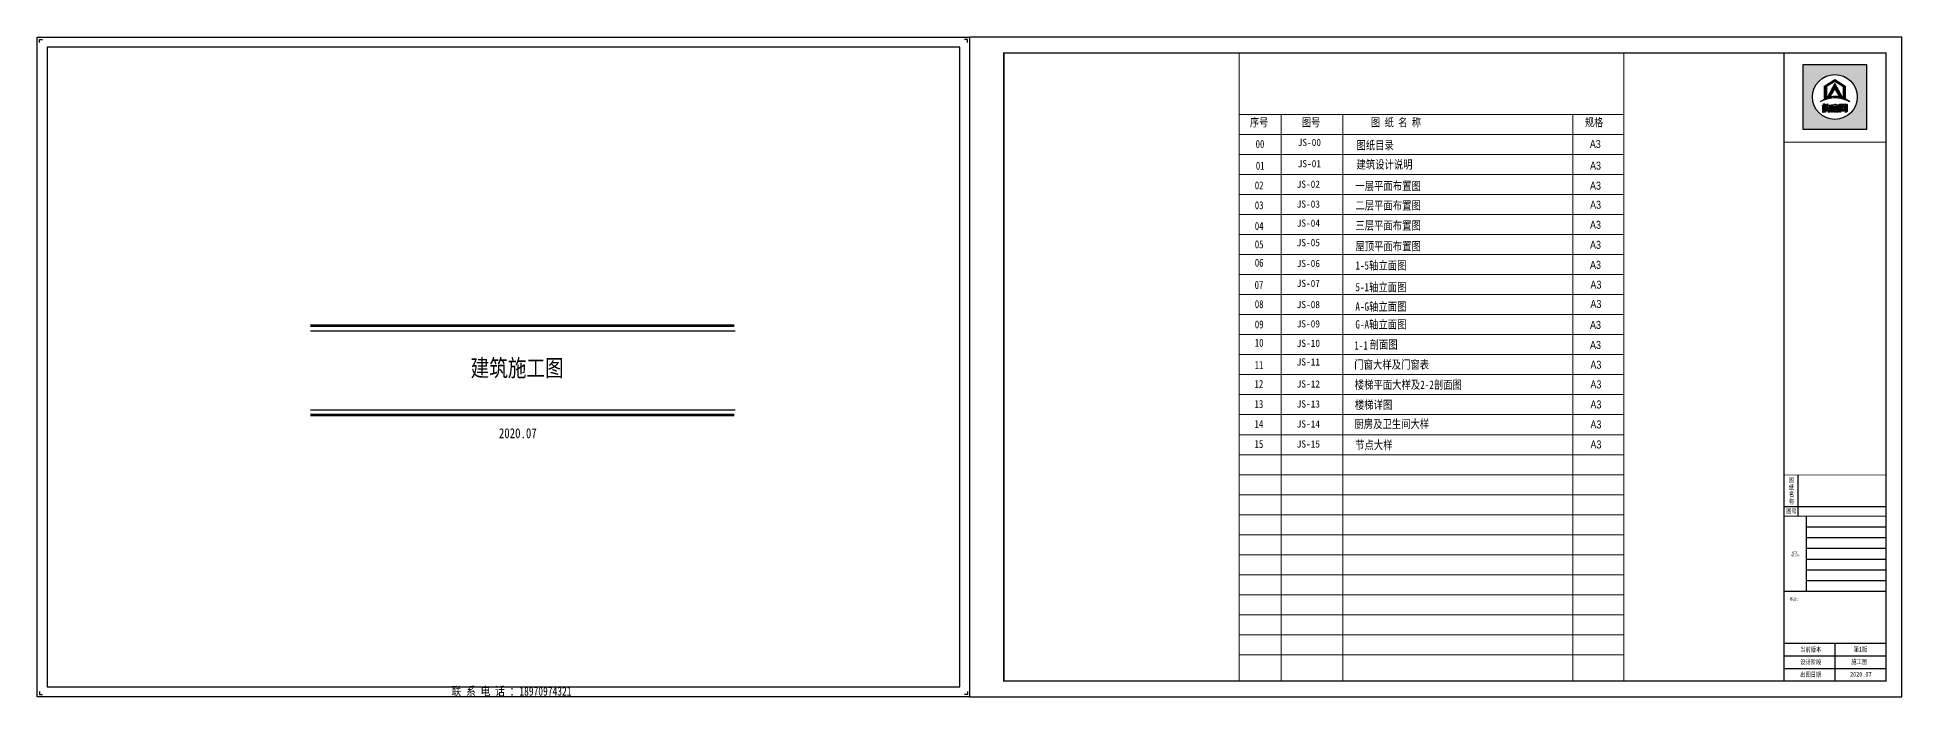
# Model space of a CAD drawing. Header units: millimetres. Extents: x -807114 to 146922, y -468455 to -61603.
# Drawn here: x -511051 to -426337, y -238672 to -208723 of the extents above; entities that cross this region are included whole.
import ezdxf
from ezdxf.enums import TextEntityAlignment as Align

# ---------------------------------------------------------------- set-up
doc = ezdxf.new("R2010")
doc.units = ezdxf.units.MM
doc.header["$LTSCALE"] = 1000
for name, color, linetype in [('PUB_TEXT', 3, 'Continuous'), ('PUB_TITLE', 4, 'Continuous'), ('TK', 7, 'Continuous'), ('标注', 7, 'Continuous'), ('标注1', 7, 'Continuous'), ('装饰天花', 3, 'Continuous')]:
    doc.layers.add(name, color=color, linetype=linetype)
doc.styles.add('HZ', font='', dxfattribs={"width": 0.8})
doc.styles.add('style2', font='', dxfattribs={"width": 0.8, "height": 250})
doc.styles.add('ZDBOX', font='simsun.ttc', dxfattribs={"width": 0.7})
doc.styles.add('宋体', font='simsun.ttc', dxfattribs={"width": 0.8})
doc.styles.get('HZ').set_extended_font_data('NSimSun')
doc.styles.get('style2').set_extended_font_data('SimSun')

# ---------------------------------------------------------------- blocks, each defined once
blk = doc.blocks.new('sadasfafa')
h = blk.add_hatch(color=252)
h.dxf.hatch_style = 1
h.paths.add_polyline_path([(1853311, -2488040), (1853311, -2490368), (1855639, -2490368), (1855639, -2488040)])
h.paths.add_polyline_path([(1855286, -2489204, 1), (1853664, -2489204, 1)], flags=16)
edge = h.paths.add_edge_path(flags=0)
edge.add_spline(control_points=[(1853945, -2489376), (1853935, -2489385), (1854022, -2489327), (1854064, -2489324), (1854178, -2489280), (1854273, -2489257), (1854375, -2489242), (1854470, -2489236), (1854555, -2489239), (1854630, -2489250), (1854700, -2489259), (1854781, -2489280), (1854854, -2489303), (1854917, -2489335), (1854967, -2489354), (1854993, -2489368), (1855014, -2489382), (1854982, -2489354), (1854965, -2489332), (1854910, -2489297), (1854854, -2489260), (1854784, -2489234), (1854713, -2489206), (1854640, -2489189), (1854569, -2489179), (1854497, -2489176), (1854414, -2489178), (1854321, -2489198), (1854229, -2489222), (1854147, -2489257), (1854080, -2489292), (1854021, -2489325), (1853977, -2489352), (1853953, -2489369), (1853945, -2489376)], knot_values=[0, 0, 0, 0, 114.670179, 423.637006, 763.89867, 1083.683754, 1343.405239, 1688.07646, 1952.326814, 2113.699055, 2375.693807, 2595.188681, 2872.839541, 3068.155951, 3238.592156, 3348.056762, 3361.095167, 3431.805845, 3527.265261, 3733.200323, 3952.805082, 4160.23278, 4398.128766, 4650.488133, 4837.16968, 5050.428326, 5308.684497, 5588.159898, 5913.430939, 6163.12325, 6398.139207, 6601.625078, 6772.549769, 6871.149972, 6871.149972, 6871.149972, 6871.149972], degree=3, periodic=1)
h.paths.add_polyline_path([(1854530, -2489580), (1854534, -2489580), (1854534, -2489603), (1854618, -2489603), (1854618, -2489621), (1854481, -2489621), (1854481, -2489650), (1854589, -2489650), (1854599, -2489656), (1854606, -2489666), (1854606, -2489733), (1854600, -2489742), (1854590, -2489750), (1854506, -2489750), (1854514, -2489740), (1854518, -2489731), (1854552, -2489731), (1854558, -2489728), (1854560, -2489721), (1854560, -2489675), (1854558, -2489670), (1854553, -2489667), (1854481, -2489667), (1854481, -2489750), (1854436, -2489750), (1854436, -2489626), (1854433, -2489621), (1854406, -2489621), (1854406, -2489603), (1854488, -2489603), (1854488, -2489590)], flags=0)
h.paths.add_polyline_path([(1854486, -2489468), (1854506, -2489461), (1854506, -2489485), (1854510, -2489489), (1854601, -2489489), (1854609, -2489494), (1854615, -2489502), (1854615, -2489556), (1854607, -2489564), (1854599, -2489569), (1854401, -2489569), (1854394, -2489573), (1854394, -2489750), (1854349, -2489750), (1854349, -2489504), (1854355, -2489495), (1854367, -2489489), (1854462, -2489489), (1854462, -2489474)], flags=0)
h.paths.add_polyline_path([(1854394, -2489554), (1854394, -2489512), (1854404, -2489506), (1854562, -2489506), (1854570, -2489513), (1854570, -2489554)], flags=0)
h.paths.add_polyline_path([(1854214, -2489569), (1854203, -2489632), (1854193, -2489683), (1854194, -2489689), (1854218, -2489689), (1854220, -2489683), (1854214, -2489633), (1854254, -2489614), (1854263, -2489686), (1854263, -2489700), (1854255, -2489709), (1854159, -2489709), (1854150, -2489702), (1854148, -2489692), (1854173, -2489569)], flags=0)
h.paths.add_polyline_path([(1854187, -2489466), (1854213, -2489458), (1854207, -2489496), (1854296, -2489496), (1854305, -2489498), (1854312, -2489505), (1854314, -2489513), (1854314, -2489733), (1854310, -2489741), (1854301, -2489750), (1854231, -2489750), (1854238, -2489741), (1854243, -2489730), (1854261, -2489730), (1854268, -2489727), (1854270, -2489720), (1854270, -2489531), (1854270, -2489526), (1854267, -2489521), (1854260, -2489516), (1854202, -2489516), (1854201, -2489534), (1854196, -2489558), (1854150, -2489558), (1854159, -2489535), (1854165, -2489504), (1854167, -2489471)], flags=0)
h.paths.add_polyline_path([(1854140, -2489544), (1854140, -2489750), (1854114, -2489750), (1854114, -2489544)], flags=0)
h.paths.add_polyline_path([(1854056, -2489544), (1854053, -2489750), (1854031, -2489750), (1854031, -2489544)], flags=0)
h.paths.add_polyline_path([(1854107, -2489459), (1854107, -2489508), (1854139, -2489508), (1854139, -2489527), (1854107, -2489527), (1854107, -2489750), (1854062, -2489750), (1854062, -2489527), (1854029, -2489527), (1854029, -2489508), (1854062, -2489508), (1854062, -2489459)], flags=0)
h.paths.add_polyline_path([(1854209, -2489211), (1854471, -2488714), (1854743, -2489200), (1854618, -2489155), (1854470, -2488913), (1854318, -2489172)], flags=0)
h.paths.add_polyline_path([(1854102, -2488808), (1854470, -2488575), (1854848, -2488810), (1854848, -2489247), (1854790, -2489223), (1854790, -2488832), (1854471, -2488643), (1854168, -2488829), (1854168, -2489231), (1854102, -2489257)], flags=0)
h.paths.add_polyline_path([(1854685, -2489750), (1854641, -2489750), (1854641, -2489488), (1854641, -2489484), (1854646, -2489475), (1854656, -2489467), (1854898, -2489467), (1854907, -2489471), (1854916, -2489478), (1854916, -2489731), (1854908, -2489743), (1854902, -2489750), (1854847, -2489750), (1854858, -2489732), (1854866, -2489731), (1854869, -2489724), (1854869, -2489718), (1854867, -2489718), (1854836, -2489718), (1854826, -2489684), (1854814, -2489718), (1854746, -2489718), (1854736, -2489684), (1854722, -2489718), (1854689, -2489718), (1854689, -2489709), (1854691, -2489709), (1854720, -2489621), (1854685, -2489512)], flags=0)
h.paths.add_polyline_path([(1854779, -2489518), (1854809, -2489621), (1854781, -2489709), (1854777, -2489709), (1854750, -2489621), (1854775, -2489518)], flags=0)
h = blk.add_hatch(color=7)
h.dxf.hatch_style = 1
h.paths.add_polyline_path([(1854102, -2489257), (1854168, -2489231), (1854168, -2488829), (1854471, -2488643), (1854790, -2488832), (1854790, -2489223), (1854848, -2489247), (1854848, -2488810), (1854470, -2488575), (1854102, -2488808)])
h = blk.add_hatch(color=7)
h.dxf.hatch_style = 1
h.paths.add_polyline_path([(1854318, -2489172), (1854470, -2488913), (1854618, -2489155), (1854743, -2489200), (1854471, -2488714), (1854209, -2489211)])
h = blk.add_hatch(color=7)
h.dxf.hatch_style = 1
edge = h.paths.add_edge_path()
edge.add_spline(control_points=[(1853945, -2489376), (1853953, -2489369), (1853977, -2489352), (1854021, -2489325), (1854080, -2489292), (1854147, -2489257), (1854229, -2489222), (1854321, -2489198), (1854414, -2489178), (1854497, -2489176), (1854569, -2489179), (1854640, -2489189), (1854713, -2489206), (1854784, -2489234), (1854854, -2489260), (1854910, -2489297), (1854965, -2489332), (1854982, -2489354), (1855014, -2489382), (1854993, -2489368), (1854967, -2489354), (1854917, -2489335), (1854854, -2489303), (1854781, -2489280), (1854700, -2489259), (1854630, -2489250), (1854555, -2489239), (1854470, -2489236), (1854375, -2489242), (1854273, -2489257), (1854178, -2489280), (1854064, -2489324), (1854022, -2489327), (1853935, -2489385), (1853945, -2489376)], knot_values=[0, 0, 0, 0, 98.600203, 269.524894, 473.010766, 708.026723, 957.719033, 1282.990074, 1562.465475, 1820.721647, 2033.980292, 2220.661839, 2473.021206, 2710.917192, 2918.34489, 3137.949649, 3343.884711, 3439.344127, 3510.054805, 3523.09321, 3632.557816, 3802.994021, 3998.310431, 4275.961291, 4495.456165, 4757.450917, 4918.823158, 5183.073513, 5527.744733, 5787.466218, 6107.251302, 6447.512966, 6756.479793, 6871.149972, 6871.149972, 6871.149972, 6871.149972], degree=3, periodic=1)
h = blk.add_hatch(color=7)
h.dxf.hatch_style = 1
h.paths.add_polyline_path([(1854062, -2489459), (1854062, -2489508), (1854029, -2489508), (1854029, -2489527), (1854062, -2489527), (1854062, -2489750), (1854107, -2489750), (1854107, -2489527), (1854139, -2489527), (1854139, -2489508), (1854107, -2489508), (1854107, -2489459)])
h = blk.add_hatch(color=7)
h.dxf.hatch_style = 1
h.paths.add_polyline_path([(1854031, -2489544), (1854031, -2489750), (1854053, -2489750), (1854056, -2489544)])
h = blk.add_hatch(color=7)
h.dxf.hatch_style = 1
h.paths.add_polyline_path([(1854114, -2489544), (1854114, -2489750), (1854140, -2489750), (1854140, -2489544)])
h = blk.add_hatch(color=7)
h.dxf.hatch_style = 1
h.paths.add_polyline_path([(1854173, -2489569), (1854148, -2489692), (1854150, -2489702), (1854159, -2489709), (1854255, -2489709), (1854263, -2489700), (1854263, -2489686), (1854254, -2489614), (1854214, -2489633), (1854220, -2489683), (1854218, -2489689), (1854194, -2489689), (1854193, -2489683), (1854203, -2489632), (1854214, -2489569)])
h = blk.add_hatch(color=7)
h.dxf.hatch_style = 1
h.paths.add_polyline_path([(1854167, -2489471), (1854165, -2489504), (1854159, -2489535), (1854150, -2489558), (1854196, -2489558), (1854201, -2489534), (1854202, -2489516), (1854260, -2489516), (1854267, -2489521), (1854270, -2489526), (1854270, -2489531), (1854270, -2489720), (1854268, -2489727), (1854261, -2489730), (1854243, -2489730), (1854238, -2489741), (1854231, -2489750), (1854301, -2489750), (1854310, -2489741), (1854314, -2489733), (1854314, -2489513), (1854312, -2489505), (1854305, -2489498), (1854296, -2489496), (1854207, -2489496), (1854213, -2489458), (1854187, -2489466)])
h = blk.add_hatch(color=7)
h.dxf.hatch_style = 1
h.paths.add_polyline_path([(1854462, -2489474), (1854462, -2489489), (1854367, -2489489), (1854355, -2489495), (1854349, -2489504), (1854349, -2489750), (1854394, -2489750), (1854394, -2489573), (1854401, -2489569), (1854599, -2489569), (1854607, -2489564), (1854615, -2489556), (1854615, -2489502), (1854609, -2489494), (1854601, -2489489), (1854510, -2489489), (1854506, -2489485), (1854506, -2489461), (1854486, -2489468)])
h.paths.add_polyline_path([(1854394, -2489554), (1854394, -2489512), (1854404, -2489506), (1854562, -2489506), (1854570, -2489513), (1854570, -2489554)], flags=16)
h = blk.add_hatch(color=7)
h.dxf.hatch_style = 1
h.paths.add_polyline_path([(1854488, -2489590), (1854488, -2489603), (1854406, -2489603), (1854406, -2489621), (1854433, -2489621), (1854436, -2489626), (1854436, -2489750), (1854481, -2489750), (1854481, -2489667), (1854553, -2489667), (1854558, -2489670), (1854560, -2489675), (1854560, -2489721), (1854558, -2489728), (1854552, -2489731), (1854518, -2489731), (1854514, -2489740), (1854506, -2489750), (1854590, -2489750), (1854600, -2489742), (1854606, -2489733), (1854606, -2489666), (1854599, -2489656), (1854589, -2489650), (1854481, -2489650), (1854481, -2489621), (1854618, -2489621), (1854618, -2489603), (1854534, -2489603), (1854534, -2489580), (1854530, -2489580)])
h = blk.add_hatch(color=7)
h.dxf.hatch_style = 1
h.paths.add_polyline_path([(1854685, -2489512), (1854685, -2489493), (1854693, -2489483), (1854862, -2489483), (1854869, -2489491), (1854869, -2489724), (1854866, -2489731), (1854858, -2489732), (1854847, -2489750), (1854902, -2489750), (1854908, -2489743), (1854916, -2489731), (1854916, -2489478), (1854907, -2489471), (1854898, -2489467), (1854656, -2489467), (1854646, -2489475), (1854641, -2489484), (1854641, -2489488), (1854641, -2489750), (1854685, -2489750)])
h = blk.add_hatch(color=7)
h.dxf.hatch_style = 1
h.paths.add_polyline_path([(1854866, -2489709), (1854840, -2489621), (1854866, -2489512), (1854836, -2489512), (1854824, -2489558), (1854808, -2489512), (1854745, -2489512), (1854734, -2489557), (1854719, -2489512), (1854689, -2489512), (1854720, -2489621), (1854691, -2489709), (1854689, -2489709), (1854689, -2489710), (1854689, -2489718), (1854722, -2489718), (1854736, -2489684), (1854746, -2489718), (1854814, -2489718), (1854826, -2489684), (1854836, -2489718), (1854867, -2489718), (1854867, -2489709)])
h.paths.add_polyline_path([(1854779, -2489518), (1854809, -2489621), (1854781, -2489709), (1854777, -2489709), (1854750, -2489621), (1854775, -2489518)], flags=16)
for points in [[(1855639, -2488040), (1853311, -2488040), (1853311, -2490368), (1855639, -2490368)], [(1854102, -2489257), (1854102, -2488808), (1854470, -2488575), (1854848, -2488810), (1854848, -2489247), (1854790, -2489223), (1854790, -2488832), (1854471, -2488643), (1854168, -2488829), (1854168, -2489231)], [(1854209, -2489211), (1854318, -2489172), (1854470, -2488913), (1854618, -2489155), (1854743, -2489200), (1854471, -2488714)], [(1854062, -2489459), (1854107, -2489459), (1854107, -2489508), (1854139, -2489508), (1854139, -2489527), (1854107, -2489527), (1854107, -2489750), (1854062, -2489750), (1854062, -2489527), (1854029, -2489527), (1854029, -2489508), (1854062, -2489508)], [(1854056, -2489544), (1854031, -2489544), (1854031, -2489750), (1854053, -2489750)], [(1854114, -2489544), (1854140, -2489544), (1854140, -2489750), (1854114, -2489750)], [(1854462, -2489474), (1854486, -2489468), (1854506, -2489461), (1854506, -2489485), (1854510, -2489489), (1854601, -2489489), (1854609, -2489494), (1854615, -2489502), (1854615, -2489556), (1854607, -2489564), (1854599, -2489569), (1854401, -2489569), (1854394, -2489573), (1854394, -2489750), (1854349, -2489750), (1854349, -2489504), (1854355, -2489495), (1854367, -2489489), (1854462, -2489489)], [(1854394, -2489554), (1854570, -2489554), (1854570, -2489513), (1854562, -2489506), (1854404, -2489506), (1854394, -2489512)], [(1854488, -2489590), (1854530, -2489580), (1854534, -2489580), (1854534, -2489603), (1854618, -2489603), (1854618, -2489621), (1854481, -2489621), (1854481, -2489650), (1854589, -2489650), (1854599, -2489656), (1854606, -2489666), (1854606, -2489733), (1854600, -2489742), (1854590, -2489750), (1854506, -2489750), (1854514, -2489740), (1854518, -2489731), (1854552, -2489731), (1854558, -2489728), (1854560, -2489721), (1854560, -2489675), (1854558, -2489670), (1854553, -2489667), (1854481, -2489667), (1854481, -2489750), (1854436, -2489750), (1854436, -2489626), (1854433, -2489621), (1854406, -2489621), (1854406, -2489603), (1854488, -2489603)], [(1854641, -2489750), (1854641, -2489488), (1854641, -2489484), (1854646, -2489475), (1854656, -2489467), (1854898, -2489467), (1854907, -2489471), (1854916, -2489478), (1854916, -2489731), (1854908, -2489743), (1854902, -2489750), (1854847, -2489750), (1854858, -2489732), (1854866, -2489731), (1854869, -2489724), (1854869, -2489491), (1854862, -2489483), (1854693, -2489483), (1854685, -2489493), (1854685, -2489750)], [(1854775, -2489518), (1854779, -2489518), (1854809, -2489621), (1854781, -2489709), (1854777, -2489709), (1854750, -2489621)]]:
    blk.add_lwpolyline(points, close=True)
for points in [[(1854173, -2489569), (1854214, -2489569), (1854203, -2489632), (1854193, -2489683), (1854194, -2489689), (1854218, -2489689), (1854220, -2489683), (1854214, -2489633), (1854254, -2489614), (1854263, -2489686), (1854263, -2489700), (1854255, -2489709), (1854159, -2489709), (1854150, -2489702), (1854148, -2489692), (1854173, -2489569)], [(1854167, -2489471), (1854187, -2489466), (1854213, -2489458), (1854207, -2489496), (1854296, -2489496), (1854305, -2489498), (1854312, -2489505), (1854314, -2489513), (1854314, -2489733), (1854310, -2489741), (1854301, -2489750), (1854231, -2489750), (1854238, -2489741), (1854243, -2489730), (1854261, -2489730), (1854268, -2489727), (1854270, -2489720), (1854270, -2489531), (1854270, -2489526), (1854267, -2489521), (1854260, -2489516), (1854202, -2489516), (1854201, -2489534), (1854196, -2489558), (1854150, -2489558), (1854150, -2489558), (1854159, -2489535), (1854165, -2489504), (1854167, -2489471)], [(1854866, -2489709), (1854866, -2489709), (1854867, -2489709), (1854867, -2489718), (1854836, -2489718), (1854826, -2489684), (1854814, -2489718), (1854746, -2489718), (1854736, -2489684), (1854722, -2489718), (1854689, -2489718), (1854689, -2489710), (1854689, -2489709), (1854691, -2489709), (1854720, -2489621), (1854689, -2489512)]]:
    blk.add_lwpolyline(points)
at = {"color": 7}
blk.add_lwpolyline([(1854689, -2489512), (1854719, -2489512), (1854734, -2489557), (1854745, -2489512), (1854808, -2489512), (1854824, -2489558), (1854836, -2489512), (1854866, -2489512), (1854840, -2489621), (1854866, -2489709)], dxfattribs=at)
blk.add_circle((1854475, -2489204), 811)
at = {"start_tangent": (-0.74079, -0.671736), "end_tangent": (-0.74079, -0.671736)}
blk.add_spline([(1853945, -2489376), (1853977, -2489357), (1854071, -2489318), (1854178, -2489282), (1854280, -2489257), (1854365, -2489245), (1854479, -2489238), (1854566, -2489241), (1854619, -2489248), (1854704, -2489261), (1854775, -2489279), (1854861, -2489308), (1854920, -2489335), (1854972, -2489357), (1855003, -2489375), (1855007, -2489377), (1854990, -2489361), (1854968, -2489339), (1854913, -2489299), (1854851, -2489261), (1854787, -2489235), (1854714, -2489208), (1854633, -2489189), (1854572, -2489180), (1854501, -2489177), (1854416, -2489181), (1854326, -2489198), (1854222, -2489227), (1854146, -2489259), (1854077, -2489294), (1854019, -2489327), (1853971, -2489357), (1853945, -2489376)], degree=3, dxfattribs=at)

msp = doc.modelspace()

# ---------------------------------------------------------------- linework, layer by layer
at = {"color": 2, "lineweight": 0}
for p, q in [((-456438.7, -237959.1), (-456438.7, -209435.8)), ((-456436.3, -236771.9), (-456436.3, -209435.8)), ((-438962.1, -209435.8), (-438962.1, -237959.1))]:
    msp.add_line(p, q, dxfattribs=at)
for p, q in [((-431043, -230471.8), (-431043, -228599.9)), ((-431684.8, -230026.1), (-427049.8, -230026.1))]:
    msp.add_line(p, q)
at = {"const_width": 35.7}
for points in [[(-431684.8, -213486.8), (-427049.8, -213486.8)], [(-431684.8, -228599.9), (-427049.8, -228599.9)], [(-431684.8, -230471.8), (-427049.8, -230471.8)], [(-431684.8, -233878.9), (-427049.8, -233878.9)]]:
    msp.add_lwpolyline(points, dxfattribs=at)
at = {"layer": 'PUB_TITLE'}
for p, q in [((-431684.8, -236247.7), (-427049.8, -236247.7)), ((-429367.3, -237959.1), (-429367.3, -236247.7)), ((-431684.8, -236818.2), (-427049.8, -236818.2)), ((-431684.8, -237388.7), (-427049.8, -237388.7)), ((-468786.7, -238579.3), (-468926.7, -238579.3)), ((-468786.7, -238438.9), (-468786.7, -238579.3))]:
    msp.add_line(p, q, dxfattribs=at)
for points in [[(-511051.2, -208722.6), (-468693.8, -208722.6), (-468693.8, -238672.2), (-511051.2, -238672.2)], [(-468693.8, -238672.2), (-426336.7, -238672.2), (-426336.7, -208722.8), (-468693.8, -208722.8)], [(-467131.1, -237959.1), (-427049.8, -237959.1), (-427049.8, -209435.8), (-467131.1, -209435.8)]]:
    msp.add_lwpolyline(points, close=True, dxfattribs=at)
at = {"layer": 'PUB_TITLE', "const_width": 71.3}
msp.add_lwpolyline([(-467131.1, -237959.1), (-427049.8, -237959.1), (-427049.8, -209435.8), (-467131.1, -209435.8)], close=True, dxfattribs=at)
msp.add_lwpolyline([(-431684.8, -237959.1), (-431684.8, -209435.8)], dxfattribs=at)
at = {"layer": 'PUB_TITLE'}
msp.add_lwpolyline([(-431684.8, -233878.9), (-427049.8, -233878.9)], dxfattribs=at)
for points in [[(-430676.3, -230471.8), (-430676.3, -230471.8), (-430676.3, -233857.5), (-430676.3, -233857.5)], [(-430676.3, -230958.5), (-430676.3, -230958.5), (-427975.2, -230958.5), (-427049.8, -230958.5)], [(-430676.3, -231445.2), (-430676.3, -231445.2), (-427975.2, -231445.2), (-427049.8, -231445.2)], [(-430676.3, -231932), (-430676.3, -231932), (-427975.2, -231932), (-427049.8, -231932)], [(-430676.3, -232418.7), (-430676.3, -232418.7), (-427975.2, -232418.7), (-427049.8, -232418.7)], [(-430676.3, -232905.4), (-430676.3, -232905.4), (-427975.2, -232905.4), (-427049.8, -232905.4)], [(-430676.3, -233392.1), (-430676.3, -233392.1), (-427975.2, -233392.1), (-427049.8, -233392.1)]]:
    msp.add_open_spline(points, degree=3, dxfattribs=at)
at = {"layer": 'TK', "color": 1}
for p, q in [((-510958.2, -208815.5), (-510818.3, -208815.5)), ((-510958.2, -208955.9), (-510958.2, -208815.5)), ((-468786.7, -208815.5), (-468926.7, -208815.5)), ((-468786.7, -208955.9), (-468786.7, -208815.5)), ((-510958.2, -238438.9), (-510958.2, -238579.3)), ((-510958.2, -238579.3), (-510818.3, -238579.3))]:
    msp.add_line(p, q, dxfattribs=at)
at = {"layer": 'TK', "color": 4}
msp.add_lwpolyline([(-469135.2, -238230.8), (-469135.2, -209163.9), (-510609.8, -209163.9), (-510609.8, -238230.8)], close=True, dxfattribs=at)
at = {"layer": '标注1', "color": 4, "lineweight": 0}
for p, q in [((-456438.7, -212224.9), (-438962.1, -212224.9)), ((-454530.4, -213134.1), (-454530.4, -212224.9)), ((-451723.2, -213134.1), (-451723.2, -212224.9)), ((-441282, -213134.1), (-441282, -212224.9)), ((-456438.7, -213134.1), (-438962.1, -213134.1)), ((-454530.4, -215861.5), (-454530.4, -213134.1)), ((-451723.2, -216770.6), (-451723.2, -213134.1)), ((-441282, -215861.5), (-441282, -213134.1)), ((-456438.7, -214043.2), (-438962.1, -214043.2)), ((-456438.7, -214952.3), (-438962.1, -214952.3)), ((-456438.7, -215861.5), (-438962.1, -215861.5)), ((-454530.4, -237959.1), (-454530.4, -215845.8)), ((-441282, -237959.1), (-441282, -215861.5)), ((-456438.7, -216770.6), (-438962.1, -216770.6)), ((-451723.2, -237959.1), (-451723.2, -216770.6)), ((-456438.7, -217679.8), (-438962.1, -217679.8)), ((-456438.7, -218588.9), (-438962.1, -218588.9)), ((-456438.7, -219498.1), (-438962.1, -219498.1)), ((-456438.7, -219498.1), (-438962.1, -219498.1)), ((-456442.2, -220407.2), (-438965.6, -220407.2)), ((-456442.2, -220407.2), (-438965.6, -220407.2)), ((-456438.7, -221316.3), (-438962.1, -221316.3)), ((-456438.7, -221316.3), (-438962.1, -221316.3)), ((-456438.7, -222225.5), (-438962.1, -222225.5)), ((-456438.7, -222225.5), (-438962.1, -222225.5)), ((-456438.7, -223134.6), (-438962.1, -223134.6)), ((-456438.7, -223134.7), (-438962.1, -223134.7)), ((-456438.7, -224043.8), (-438962.1, -224043.8)), ((-456438.7, -224043.8), (-438962.1, -224043.8)), ((-456438.7, -224953), (-438962.1, -224953)), ((-456438.7, -225862.1), (-438962.1, -225862.1)), ((-456438.7, -225862.1), (-438962.1, -225862.1)), ((-456438.7, -226771.3), (-438962.1, -226771.3)), ((-456438.7, -227680.4), (-438962.1, -227680.4)), ((-456438.7, -228589.6), (-438962.1, -228589.6)), ((-456438.7, -229498.7), (-438962.1, -229498.7)), ((-456438.7, -230407.9), (-438962.1, -230407.9)), ((-438962.1, -231317), (-456438.7, -231317)), ((-456438.7, -232226.1), (-438962.1, -232226.1)), ((-456438.7, -233135.3), (-438962.1, -233135.3)), ((-456438.7, -233135.3), (-438962.1, -233135.3)), ((-456438.7, -234044.4), (-438962.1, -234044.4)), ((-456438.7, -234953.6), (-438962.1, -234953.6)), ((-456438.7, -235862.7), (-438962.1, -235862.7)), ((-456438.7, -236771.9), (-438962.1, -236771.9))]:
    msp.add_line(p, q, dxfattribs=at)
at = {"layer": '装饰天花', "color": 3}
for p, q in [((-498639.5, -222059.8), (-479345.9, -222059.8)), ((-498639.5, -225638.5), (-479345.9, -225638.5))]:
    msp.add_line(p, q, dxfattribs=at)
at = {"layer": '装饰天花', "color": 3, "const_width": 129.1}
for points in [[(-498644, -221821.2), (-479380, -221821.2)], [(-498644, -225877), (-479380, -225877)]]:
    msp.add_lwpolyline(points, dxfattribs=at)

# ---------------------------------------------------------------- block references
at = {"xscale": 1.254, "yscale": 1.254, "zscale": 1.254}
msp.add_blockref('sadasfafa', (-2754886.8, 2910030), dxfattribs=at)

# ---------------------------------------------------------------- texts
at = {"style": 'ZDBOX', "width": 0.8}
for s, height, p in [('图', 213.9, (-431344.6, -228838.5)), ('纸', 213.9, (-431344.6, -229161.2)), ('名', 213.9, (-431344.6, -229473)), ('图号', 213.92, (-431349, -230242.2)), ('称', 213.9, (-431344.6, -229800.9)), ('备注：', 142.62, (-431192.2, -234246.2)), ('联 系 电 话 ：18970974321 ', 396.131, (-489395.1, -238415.8))]:
    msp.add_text(s, height=height, dxfattribs=at).set_placement(p, align=Align.MIDDLE)
for s, p in [('设计阶段', (-430948.6, -237201.3)), ('当前版本', (-430948.6, -236630.8)), ('施工图', (-428628.6, -237191.5)), ('第1版', (-428516.9, -236621)), ('出图日期', (-430948.6, -237771.7)), ('2020.07', (-428684.5, -237762))]:
    msp.add_text(s, height=213.92, dxfattribs=at).set_placement(p)
at = {"layer": 'PUB_TEXT', "color": 8, "style": '宋体'}
msp.add_text('修改', height=90.66, dxfattribs=at).set_placement((-431330.2, -232169.5))
at = {"layer": 'PUB_TEXT', "color": 8, "style": '宋体', "width": 0.7}
msp.add_text('REVISION', height=90.66, dxfattribs=at).set_placement((-431379.7, -232318.2), align=Align.BOTTOM_LEFT)
at = {"layer": '标注', "color": 8, "style": 'style2', "width": 0.8}
for s, p in [('00', (-455692.7, -213751.5)), ('01', (-455683.6, -214734.7)), ('02', (-455730.3, -215628.7)), ('03', (-455730.3, -216532.5)), ('04', (-455730.3, -217475.6)), ('05', (-455730.3, -218307.5)), ('06', (-455730.3, -219144)), ('07', (-455738.5, -220153.6)), ('08', (-455730.3, -221024.9)), ('09', (-455730.3, -221944.1)), ('10', (-455730.3, -222780.5)), ('11', (-455738.5, -223790.2)), ('12', (-455741.1, -224651.6)), ('13', (-455741.1, -225560.8)), ('14', (-455741.1, -226469.9)), ('15', (-455741.1, -227379.1))]:
    msp.add_text(s, height=363.66, dxfattribs=at).set_placement(p)
at = {"layer": '标注', "color": 8, "lineweight": 0}
for s, height, style, width, p in [('JS-00', 327.29, 'style2', 0.95, (-453779.9, -213661.1)), ('图纸目录', 379.34, 'HZ', 0.8, (-451113, -213816.2)), ('JS-01', 327.29, 'style2', 0.95, (-453779.9, -214625.3)), ('建筑设计说明', 379.34, 'style2', 0.8, (-451113, -214690.5)), ('JS-02', 327.29, 'style2', 0.95, (-453826.6, -215557.6)), ('一层平面布置图', 379.34, 'style2', 0.8, (-451159.8, -215664.6)), ('JS-03', 327.29, 'style2', 0.95, (-453826.6, -216458.9)), ('二层平面布置图', 379.34, 'style2', 0.8, (-451159.8, -216551.2)), ('JS-04', 327.29, 'style2', 0.95, (-453826.6, -217325.5)), ('三层平面布置图', 379.34, 'style2', 0.8, (-451159.8, -217460.4)), ('JS-05', 327.29, 'style2', 0.95, (-453826.6, -218212.2)), ('屋顶平面布置图', 379.34, 'style2', 0.8, (-451159.8, -218399.7)), ('JS-06', 327.29, 'style2', 0.95, (-453826.6, -219159.6)), ('1-5轴立面图', 379.34, 'style2', 0.8, (-451159.8, -219274.9)), ('JS-07', 327.29, 'style2', 0.95, (-453826.6, -220060.6)), ('5-1轴立面图', 379.34, 'style2', 0.8, (-451159.8, -220259.2)), ('JS-08', 327.29, 'style2', 0.95, (-453826.6, -221023.2)), ('A-G轴立面图', 379.34, 'style2', 0.8, (-451159.8, -221143.1)), ('JS-09', 327.29, 'style2', 0.95, (-453826.6, -221900)), ('G-A轴立面图', 379.34, 'style2', 0.8, (-451159.8, -221952.9)), ('JS-10', 327.29, 'style2', 0.95, (-453826.6, -222784)), ('1-1', 379.34, 'style2', 0.8, (-451211.1, -222907.4)), ('剖面图', 379.34, 'style2', 0.8, (-450515.1, -222868.1)), ('JS-11', 327.29, 'style2', 0.95, (-453826.6, -223630.2)), ('门窗大样及门窗表', 379.34, 'style2', 0.8, (-451211.1, -223777.2)), ('JS-12', 327.29, 'style2', 0.95, (-453826.6, -224630.3)), ('楼梯平面大样及2-2剖面图', 379.342, 'style2', 0.8, (-451187, -224694.9)), ('JS-13', 327.29, 'style2', 0.95, (-453826.6, -225539.5)), ('楼梯详图', 379.34, 'style2', 0.8, (-451183.3, -225606.7)), ('JS-14', 327.29, 'style2', 0.95, (-453826.6, -226448.6)), ('厨房及卫生间大样', 379.34, 'style2', 0.8, (-451205.5, -226474.1)), ('JS-15', 327.29, 'style2', 0.95, (-453826.6, -227357.7)), ('节点大样', 379.34, 'style2', 0.8, (-451171.6, -227433.4))]:
    msp.add_text(s, height=height, dxfattribs=dict(at, style=style, width=width)).set_placement(p)
at = {"layer": '标注', "color": 8, "lineweight": 0, "attachment_point": 1, "style": 'style2'}
for s, insert, char_height, width in [('{\\fSimSun|b0|i0|c134|p32;序号}', (-455952.7, -212401.8), 370.932, 5171.248), ('{\\fSimSun|b0|i0|c134|p32;图号}', (-453586.2, -212401.8), 370.932, 5171.248), ('{\\fSimSun|b0|i0|c134|p54;图 纸 名 称}', (-450448.3, -212401.8), 370.932, 5171.248), ('{\\fSimSun|b0|i0|c134|p32;规格}', (-440730.7, -212401.8), 370.932, 5171.248), ('{\\fArial|b0|i0|c0|p32;A3}', (-440508.1, -213386.3), 363.659, 1019.661), ('{\\fArial|b0|i0|c0|p32;A3}', (-440498.9, -214369.5), 363.659, 1019.661), ('{\\fArial|b0|i0|c0|p32;A3}', (-440498.9, -215278.7), 363.659, 1019.661), ('{\\fArial|b0|i0|c0|p32;A3}', (-440494.5, -216146.7), 363.659, 1019.661), ('{\\fArial|b0|i0|c0|p32;A3}', (-440498.9, -217057.2), 363.659, 1019.661), ('{\\fArial|b0|i0|c0|p32;A3}', (-440498.9, -217966.3), 363.659, 1019.661), ('{\\fArial|b0|i0|c0|p32;A3}', (-440498.9, -218875.5), 363.659, 1019.661), ('{\\fArial|b0|i0|c0|p32;A3}', (-440480.5, -219775.9), 363.659, 1019.661), ('{\\fArial|b0|i0|c0|p32;A3}', (-440480.5, -220652.1), 363.659, 1019.661), ('{\\fArial|b0|i0|c0|p32;A3}', (-440498.9, -221602.9), 363.659, 1019.661), ('{\\fArial|b0|i0|c0|p32;A3}', (-440498.9, -222512.1), 363.659, 1019.661), ('{\\fArial|b0|i0|c0|p32;A3}', (-440480.5, -223412.5), 363.659, 1019.661), ('{\\fArial|b0|i0|c0|p32;A3}', (-440480.5, -224307.4), 363.659, 1019.661), ('{\\fArial|b0|i0|c0|p32;A3}', (-440480.5, -225216.5), 363.659, 1019.661), ('{\\fArial|b0|i0|c0|p32;A3}', (-440480.5, -226125.7), 363.659, 1019.661), ('{\\fArial|b0|i0|c0|p32;A3}', (-440480.5, -227034.8), 363.659, 1019.661)]:
    msp.add_mtext(s, dxfattribs=dict(at, insert=insert, char_height=char_height, width=width))
at = {"layer": '标注', "color": 4, "insert": (-491360.8, -223354.8), "char_height": 774.7, "width": 27666.176, "attachment_point": 1, "style": 'style2'}
msp.add_mtext('建筑施工图\\P  ', dxfattribs=at)
at = {"layer": '标注', "color": 8, "insert": (-490078.2, -226479.2), "char_height": 451.91, "width": 16138.603, "attachment_point": 1, "style": 'style2'}
msp.add_mtext('2020.07', dxfattribs=at)

doc.saveas('drawing.dxf')
